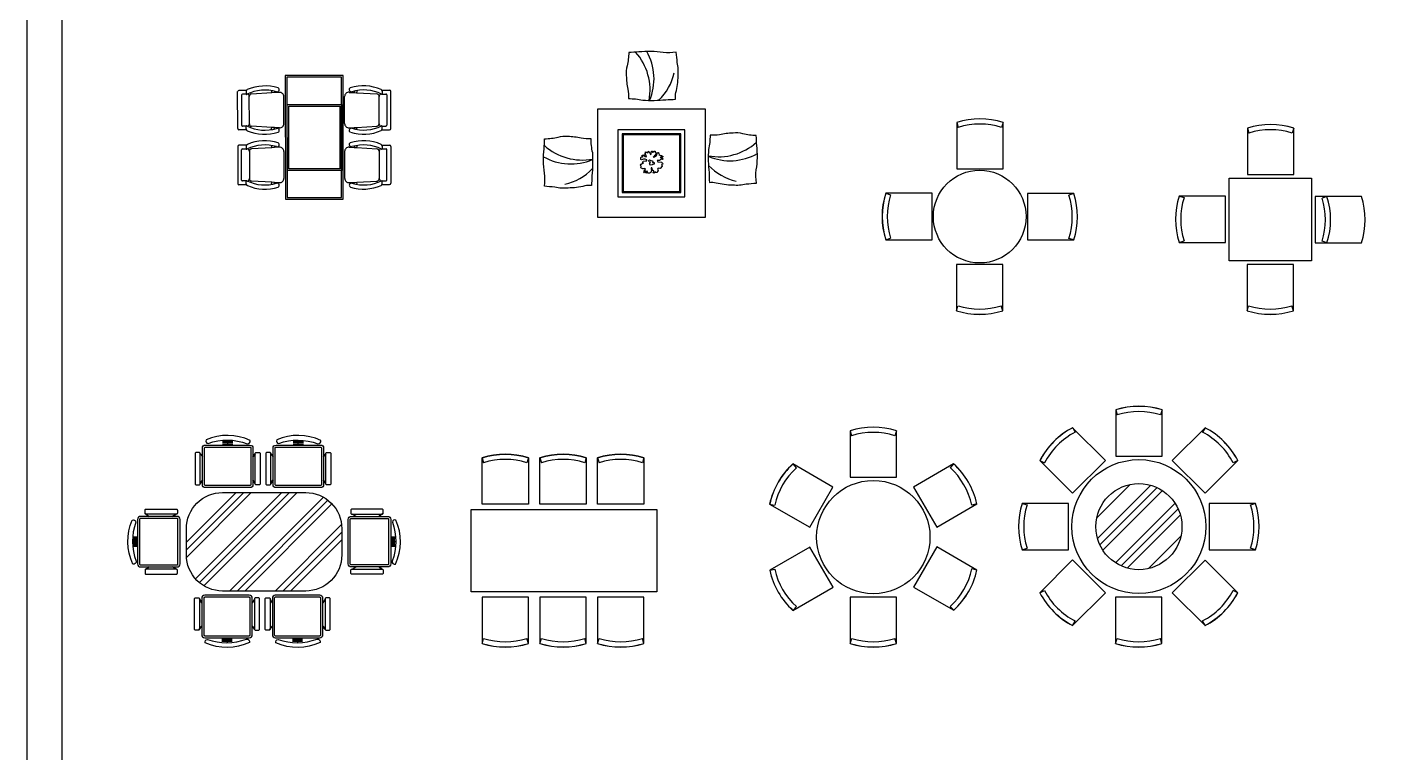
# Model space of a CAD drawing. Header units: inches. Extents: x 11.8 to 54.3, y 7.5 to 32.3.
# Drawn here: x 33.31 to 46.51, y 18.21 to 25.26 of the extents above; entities that cross this region are included whole.
import ezdxf

# ---------------------------------------------------------------- set-up
doc = ezdxf.new("R2010")
doc.units = ezdxf.units.IN
doc.header["$MEASUREMENT"] = 0
for name, color, linetype in [('02', 2, 'Continuous'), ('4', 4, 'Continuous'), ('kadrbm', 4, 'Continuous')]:
    doc.layers.add(name, color=color, linetype=linetype)

# ---------------------------------------------------------------- blocks, each defined once
blk = doc.blocks.new('kadrbm')
at = {"layer": 'kadrbm', "color": 4}
blk.add_lwpolyline([(0, 0), (0, 24.797), (21, 24.797), (21, 0), (0, 0)], close=True, dxfattribs=at)
blk.add_lwpolyline([(20.663, 0.326), (20.663, 24.46), (0.337, 24.46), (0.337, 0.326), (20.663, 0.326)], dxfattribs=at)

msp = doc.modelspace()

# ---------------------------------------------------------------- linework, layer by layer
at = {"layer": '02'}
for p, q in [((36.359, 24.77), (35.831, 24.77)), ((35.831, 24.77), (35.832, 23.602)), ((36.36, 23.602), (36.359, 24.77)), ((35.353, 24.271), (35.352, 24.63)), ((35.437, 24.642), (35.365, 24.642)), ((35.39, 24.597), (35.391, 24.304)), ((35.436, 24.606), (35.399, 24.605)), ((35.436, 24.642), (35.436, 24.607)), ((35.466, 24.318), (35.465, 24.583)), ((35.684, 24.619), (35.486, 24.607)), ((35.679, 24.64), (35.684, 24.619)), ((35.709, 24.62), (35.684, 24.619)), ((35.706, 24.634), (35.709, 24.62)), ((35.757, 24.623), (35.709, 24.62)), ((35.801, 24.32), (35.801, 24.581)), ((36.391, 24.321), (36.39, 24.582)), ((36.435, 24.623), (36.482, 24.621)), ((36.485, 24.635), (36.482, 24.621)), ((36.482, 24.621), (36.507, 24.619)), ((36.512, 24.64), (36.507, 24.619)), ((36.507, 24.619), (36.705, 24.608)), ((36.726, 24.319), (36.726, 24.583)), ((36.754, 24.643), (36.826, 24.643)), ((36.755, 24.643), (36.755, 24.608)), ((36.755, 24.606), (36.792, 24.606)), ((36.801, 24.598), (36.801, 24.305)), ((36.839, 24.272), (36.839, 24.631)), ((35.832, 24.506), (36.36, 24.506)), ((35.848, 24.49), (36.344, 24.49)), ((35.848, 23.882), (35.848, 24.49)), ((36.344, 24.49), (36.344, 23.882)), ((36.36, 24.506), (36.36, 23.866)), ((35.436, 24.295), (35.399, 24.295)), ((35.436, 24.264), (35.436, 24.294)), ((35.684, 24.283), (35.487, 24.294)), ((36.507, 24.283), (36.705, 24.294)), ((36.755, 24.296), (36.792, 24.296)), ((36.755, 24.264), (36.755, 24.294)), ((42.333, 24.33), (42.348, 24.282)), ((42.783, 24.33), (42.768, 24.282)), ((35.438, 24.258), (35.365, 24.258)), ((35.679, 24.262), (35.684, 24.283)), ((35.71, 24.281), (35.684, 24.283)), ((35.706, 24.267), (35.71, 24.281)), ((35.757, 24.279), (35.71, 24.281)), ((36.435, 24.279), (36.482, 24.282)), ((36.482, 24.282), (36.507, 24.283)), ((36.485, 24.268), (36.482, 24.282)), ((36.512, 24.262), (36.507, 24.283)), ((36.754, 24.259), (36.826, 24.259)), ((39.084, 24.22), (39.094, 24.21)), ((39.654, 24.22), (39.644, 24.21)), ((45.154, 24.275), (45.169, 24.227)), ((45.604, 24.275), (45.589, 24.227)), ((35.353, 24.097), (35.353, 23.739)), ((35.438, 24.11), (35.365, 24.11)), ((35.391, 23.771), (35.391, 24.065)), ((35.437, 24.073), (35.399, 24.073)), ((35.436, 24.105), (35.436, 24.075)), ((35.466, 24.05), (35.466, 23.786)), ((35.684, 24.086), (35.487, 24.075)), ((35.679, 24.107), (35.684, 24.086)), ((35.71, 24.088), (35.684, 24.086)), ((35.706, 24.102), (35.71, 24.088)), ((35.757, 24.09), (35.71, 24.088)), ((35.801, 24.049), (35.802, 23.788)), ((36.391, 24.049), (36.391, 23.788)), ((36.435, 24.091), (36.482, 24.088)), ((36.485, 24.102), (36.482, 24.088)), ((36.482, 24.088), (36.507, 24.087)), ((36.512, 24.108), (36.507, 24.087)), ((36.507, 24.087), (36.705, 24.076)), ((36.726, 24.051), (36.726, 23.787)), ((36.754, 24.111), (36.827, 24.111)), ((36.755, 24.074), (36.793, 24.074)), ((36.756, 24.106), (36.756, 24.076)), ((36.801, 23.772), (36.801, 24.066)), ((36.839, 24.099), (36.839, 23.74)), ((39.307, 24.027), (39.309, 24.036)), ((39.314, 24.016), (39.307, 24.027)), ((39.309, 24.036), (39.316, 24.034)), ((39.316, 24.034), (39.312, 24.045)), ((39.312, 24.045), (39.324, 24.044)), ((39.324, 24.044), (39.334, 24.037)), ((39.334, 24.037), (39.34, 24.046)), ((39.34, 24.046), (39.341, 24.051)), ((39.341, 24.051), (39.347, 24.047)), ((39.347, 24.047), (39.357, 24.026)), ((39.357, 24.026), (39.362, 24.018)), ((39.362, 24.018), (39.368, 24.03)), ((39.368, 24.03), (39.369, 24.052)), ((39.369, 24.052), (39.381, 24.052)), ((39.381, 24.049), (39.376, 24.047)), ((39.376, 24.047), (39.38, 24.042)), ((39.38, 24.042), (39.387, 24.044)), ((39.381, 24.052), (39.381, 24.049)), ((39.387, 24.044), (39.396, 24.052)), ((39.396, 24.052), (39.406, 24.052)), ((39.405, 24.046), (39.401, 24.044)), ((39.401, 24.044), (39.413, 24.038)), ((39.406, 24.052), (39.405, 24.046)), ((39.416, 24.035), (39.41, 24.025)), ((39.41, 24.025), (39.411, 24.015)), ((39.413, 24.038), (39.416, 24.035)), ((39.417, 24.01), (39.427, 24.038)), ((39.427, 24.038), (39.435, 24.04)), ((39.435, 24.04), (39.442, 24.031)), ((39.442, 24.031), (39.443, 24.023)), ((39.443, 24.023), (39.442, 24.016)), ((39.264, 23.917), (39.271, 23.926)), ((39.27, 23.903), (39.264, 23.917)), ((39.265, 23.889), (39.27, 23.903)), ((39.267, 23.991), (39.272, 23.996)), ((39.267, 23.972), (39.267, 23.991)), ((39.272, 23.968), (39.267, 23.972)), ((39.271, 23.926), (39.279, 23.931)), ((39.272, 23.996), (39.281, 23.996)), ((39.293, 23.973), (39.272, 23.968)), ((39.279, 24.006), (39.28, 24.013)), ((39.288, 24.001), (39.279, 24.006)), ((39.279, 23.931), (39.291, 23.936)), ((39.28, 24.013), (39.293, 24.018)), ((39.281, 23.996), (39.288, 24.001)), ((39.282, 23.943), (39.289, 23.955)), ((39.291, 23.936), (39.282, 23.943)), ((39.289, 23.955), (39.31, 23.958)), ((39.293, 24.018), (39.305, 24.002)), ((39.308, 23.973), (39.293, 23.973)), ((39.305, 24.002), (39.322, 23.998)), ((39.323, 23.967), (39.308, 23.973)), ((39.31, 23.958), (39.325, 23.957)), ((39.322, 23.998), (39.314, 24.016)), ((39.325, 23.957), (39.323, 23.967)), ((39.343, 23.96), (39.35, 23.967)), ((39.348, 23.95), (39.343, 23.96)), ((39.359, 23.946), (39.348, 23.95)), ((39.35, 23.967), (39.364, 23.96)), ((39.35, 23.93), (39.357, 23.939)), ((39.357, 23.926), (39.35, 23.93)), ((39.351, 23.92), (39.357, 23.926)), ((39.362, 23.916), (39.351, 23.92)), ((39.357, 23.939), (39.359, 23.946)), ((39.375, 23.921), (39.362, 23.916)), ((39.364, 23.96), (39.375, 23.958)), ((39.372, 23.891), (39.368, 23.889)), ((39.377, 23.882), (39.372, 23.891)), ((39.375, 23.958), (39.382, 23.956)), ((39.382, 23.924), (39.375, 23.921)), ((39.382, 23.956), (39.381, 23.943)), ((39.381, 23.943), (39.397, 23.941)), ((39.394, 23.927), (39.382, 23.924)), ((39.399, 24.007), (39.386, 23.995)), ((39.386, 23.995), (39.399, 23.997)), ((39.397, 23.941), (39.394, 23.927)), ((39.411, 24.015), (39.399, 24.007)), ((39.399, 23.997), (39.417, 24.01)), ((39.425, 23.96), (39.43, 23.95)), ((39.447, 23.96), (39.425, 23.96)), ((39.43, 23.95), (39.468, 23.946)), ((39.442, 24.016), (39.451, 24.014)), ((39.457, 23.969), (39.447, 23.96)), ((39.451, 24.014), (39.467, 24.01)), ((39.458, 23.994), (39.455, 23.991)), ((39.455, 23.991), (39.466, 23.987)), ((39.473, 23.907), (39.455, 23.884)), ((39.462, 23.975), (39.457, 23.969)), ((39.473, 23.994), (39.458, 23.994)), ((39.476, 23.972), (39.462, 23.975)), ((39.466, 23.987), (39.478, 23.983)), ((39.48, 23.926), (39.466, 23.923)), ((39.466, 23.923), (39.469, 23.917)), ((39.467, 24.01), (39.476, 24.005)), ((39.468, 23.946), (39.475, 23.936)), ((39.469, 23.917), (39.473, 23.907)), ((39.482, 24.001), (39.473, 23.994)), ((39.475, 23.936), (39.48, 23.926)), ((39.476, 24.005), (39.482, 24.001)), ((39.481, 23.976), (39.476, 23.972)), ((39.478, 23.983), (39.481, 23.976)), ((35.437, 23.763), (35.399, 23.763)), ((35.436, 23.726), (35.436, 23.761)), ((35.685, 23.75), (35.487, 23.761)), ((36.36, 23.866), (35.832, 23.866)), ((36.344, 23.882), (35.848, 23.882)), ((36.508, 23.751), (36.705, 23.762)), ((36.756, 23.764), (36.793, 23.764)), ((36.756, 23.727), (36.756, 23.762)), ((39.274, 23.886), (39.265, 23.889)), ((39.284, 23.88), (39.274, 23.886)), ((39.293, 23.882), (39.284, 23.88)), ((39.304, 23.883), (39.293, 23.882)), ((39.296, 23.851), (39.305, 23.868)), ((39.302, 23.843), (39.296, 23.851)), ((39.308, 23.846), (39.302, 23.843)), ((39.312, 23.878), (39.304, 23.883)), ((39.305, 23.868), (39.312, 23.878)), ((39.308, 23.855), (39.307, 23.851)), ((39.307, 23.851), (39.308, 23.846)), ((39.316, 23.858), (39.308, 23.855)), ((39.313, 23.851), (39.316, 23.858)), ((39.316, 23.843), (39.313, 23.851)), ((39.326, 23.84), (39.316, 23.843)), ((39.326, 23.857), (39.32, 23.85)), ((39.32, 23.85), (39.326, 23.84)), ((39.329, 23.857), (39.326, 23.857)), ((39.333, 23.84), (39.329, 23.857)), ((39.351, 23.84), (39.333, 23.84)), ((39.364, 23.844), (39.351, 23.84)), ((39.371, 23.865), (39.364, 23.844)), ((39.368, 23.889), (39.366, 23.878)), ((39.366, 23.878), (39.371, 23.865)), ((39.381, 23.869), (39.377, 23.882)), ((39.392, 23.858), (39.381, 23.869)), ((39.387, 23.841), (39.389, 23.85)), ((39.394, 23.84), (39.387, 23.841)), ((39.389, 23.85), (39.392, 23.858)), ((39.399, 23.843), (39.394, 23.84)), ((39.402, 23.851), (39.399, 23.843)), ((39.422, 23.845), (39.401, 23.841)), ((39.401, 23.841), (39.402, 23.844)), ((39.402, 23.844), (39.41, 23.853)), ((39.41, 23.853), (39.402, 23.851)), ((39.435, 23.864), (39.422, 23.845)), ((39.434, 23.888), (39.428, 23.876)), ((39.428, 23.876), (39.435, 23.864)), ((39.451, 23.885), (39.434, 23.888)), ((39.455, 23.884), (39.451, 23.885)), ((35.438, 23.726), (35.365, 23.726)), ((35.68, 23.729), (35.685, 23.75)), ((35.71, 23.749), (35.685, 23.75)), ((35.707, 23.735), (35.71, 23.749)), ((35.757, 23.746), (35.71, 23.749)), ((36.435, 23.747), (36.482, 23.749)), ((36.482, 23.749), (36.508, 23.751)), ((36.486, 23.735), (36.482, 23.749)), ((36.513, 23.73), (36.508, 23.751)), ((36.754, 23.727), (36.827, 23.727)), ((39.084, 23.65), (39.094, 23.66)), ((39.654, 23.65), (39.644, 23.66)), ((41.643, 23.643), (41.691, 23.628)), ((43.469, 23.64), (43.422, 23.625)), ((35.832, 23.602), (36.36, 23.602)), ((44.492, 23.616), (44.539, 23.601)), ((45.927, 23.612), (45.879, 23.597)), ((41.643, 23.193), (41.691, 23.208)), ((43.469, 23.19), (43.422, 23.206)), ((44.492, 23.166), (44.539, 23.181)), ((45.927, 23.162), (45.879, 23.178)), ((42.33, 22.504), (42.345, 22.551)), ((42.78, 22.504), (42.765, 22.551)), ((45.151, 22.504), (45.166, 22.551)), ((45.601, 22.504), (45.585, 22.551)), ((43.876, 21.541), (43.891, 21.493)), ((44.326, 21.541), (44.311, 21.493)), ((41.297, 21.337), (41.312, 21.29)), ((41.747, 21.337), (41.732, 21.29)), ((43.459, 21.368), (43.481, 21.324)), ((44.743, 21.368), (44.72, 21.324)), ((35.206, 21.234), (35.305, 21.234)), ((35.206, 21.223), (35.305, 21.223)), ((35.206, 21.209), (35.305, 21.209)), ((35.891, 21.234), (35.99, 21.234)), ((35.892, 21.223), (35.99, 21.223)), ((35.892, 21.209), (35.99, 21.209)), ((34.989, 21.115), (35.01, 21.089)), ((35.523, 21.115), (35.502, 21.089)), ((35.674, 21.115), (35.695, 21.089)), ((36.208, 21.115), (36.187, 21.089)), ((37.725, 21.076), (37.74, 21.028)), ((38.175, 21.076), (38.159, 21.028)), ((38.287, 21.076), (38.302, 21.028)), ((38.737, 21.076), (38.722, 21.028)), ((38.846, 21.076), (38.861, 21.028)), ((39.296, 21.076), (39.281, 21.028)), ((40.741, 21.016), (40.775, 20.979)), ((42.303, 21.017), (42.269, 20.98)), ((43.14, 21.05), (43.185, 21.027)), ((45.061, 21.05), (45.017, 21.027)), ((34.989, 20.825), (35.01, 20.86)), ((35.523, 20.825), (35.502, 20.86)), ((35.674, 20.825), (35.695, 20.86)), ((36.208, 20.825), (36.187, 20.86)), ((40.516, 20.626), (40.565, 20.615)), ((42.528, 20.628), (42.479, 20.617)), ((42.967, 20.633), (43.015, 20.618)), ((45.234, 20.633), (45.186, 20.617)), ((34.465, 20.529), (34.491, 20.508)), ((34.754, 20.529), (34.719, 20.508)), ((36.464, 20.529), (36.499, 20.508)), ((36.753, 20.529), (36.727, 20.508)), ((34.346, 20.312), (34.346, 20.213)), ((34.357, 20.311), (34.357, 20.213)), ((34.37, 20.311), (34.37, 20.213)), ((36.848, 20.311), (36.848, 20.213)), ((36.861, 20.311), (36.861, 20.213)), ((36.873, 20.312), (36.873, 20.213)), ((42.967, 20.183), (43.015, 20.198)), ((45.234, 20.183), (45.186, 20.198)), ((34.465, 19.995), (34.491, 20.016)), ((34.754, 19.995), (34.719, 20.016)), ((36.464, 19.995), (36.499, 20.016)), ((36.753, 19.995), (36.727, 20.016)), ((40.517, 19.984), (40.566, 19.995)), ((42.529, 19.986), (42.48, 19.997)), ((34.982, 19.704), (35.003, 19.669)), ((35.516, 19.704), (35.495, 19.669)), ((35.667, 19.704), (35.688, 19.669)), ((36.201, 19.704), (36.18, 19.669)), ((43.14, 19.766), (43.184, 19.789)), ((45.061, 19.766), (45.016, 19.788)), ((40.742, 19.595), (40.776, 19.632)), ((42.304, 19.596), (42.27, 19.633)), ((34.982, 19.414), (35.003, 19.44)), ((35.516, 19.414), (35.495, 19.44)), ((35.667, 19.414), (35.688, 19.44)), ((36.201, 19.414), (36.18, 19.44)), ((43.458, 19.448), (43.481, 19.492)), ((44.743, 19.447), (44.72, 19.492)), ((35.199, 19.32), (35.298, 19.32)), ((35.199, 19.306), (35.298, 19.306)), ((35.199, 19.295), (35.298, 19.295)), ((35.884, 19.295), (35.983, 19.295)), ((35.885, 19.32), (35.983, 19.32)), ((35.885, 19.306), (35.983, 19.306)), ((37.725, 19.275), (37.74, 19.322)), ((38.175, 19.275), (38.159, 19.322)), ((38.287, 19.275), (38.302, 19.322)), ((38.737, 19.275), (38.722, 19.322)), ((38.846, 19.275), (38.861, 19.322)), ((39.296, 19.275), (39.281, 19.322)), ((41.298, 19.275), (41.314, 19.322)), ((41.748, 19.275), (41.733, 19.322)), ((43.875, 19.275), (43.891, 19.322)), ((44.325, 19.275), (44.31, 19.322))]:
    msp.add_line(p, q, dxfattribs=at)
for points in [[(39.284, 24.547, 0.041811), (39.509, 24.552, 0.005528), (39.604, 24.556, -0.113254), (39.607, 24.62, 0.054812), (39.628, 24.781, 0.083941), (39.619, 24.912, 0.021183), (39.61, 25.012, -0.06624), (39.482, 25.01, 0.06819), (39.247, 25.015, -0.018865), (39.149, 25.01, -0.052732), (39.133, 24.88, 0.09964), (39.125, 24.785, 0.05153), (39.141, 24.654, -0.054309), (39.146, 24.562, -0.063495)], [(38.796, 24.038, -0.041811), (38.791, 23.813, -0.005528), (38.787, 23.718, 0.113254), (38.722, 23.715, -0.054812), (38.561, 23.694, -0.083941), (38.431, 23.703, -0.021183), (38.33, 23.712, 0.06624), (38.332, 23.84, -0.06819), (38.327, 24.075, 0.018865), (38.332, 24.173, 0.052732), (38.463, 24.189, -0.09964), (38.558, 24.197, -0.05153), (38.688, 24.181, 0.054309), (38.78, 24.176, 0.063495)], [(39.923, 24.069, 0.041811), (39.928, 23.844, 0.005528), (39.932, 23.749, -0.113254), (39.996, 23.746, 0.054812), (40.158, 23.725, 0.083941), (40.288, 23.735, 0.021183), (40.388, 23.743, -0.06624), (40.387, 23.871, 0.06819), (40.392, 24.107, -0.018865), (40.387, 24.204, -0.052732), (40.256, 24.22, 0.09964), (40.161, 24.228, 0.05153), (40.031, 24.212, -0.054309), (39.938, 24.207, -0.063495)], [(35.045, 21.25, 0.552014), (35.065, 21.216, -0.175809), (35.445, 21.213, 0.578392), (35.473, 21.245, 0.214524)], [(35.731, 21.25, 0.552014), (35.751, 21.216, -0.175809), (36.13, 21.213, 0.578392), (36.159, 21.245, 0.214524)], [(34.979, 21.127), (34.95, 21.127, 0.414214), (34.94, 21.117), (34.94, 20.822, 0.414214), (34.95, 20.813), (34.979, 20.813, 0.414214), (34.989, 20.822), (34.989, 21.117, 0.414214)], [(35.04, 21.18), (35.472, 21.18, -0.414214), (35.481, 21.17), (35.481, 20.816, -0.414214), (35.472, 20.807), (35.04, 20.807, -0.414214), (35.03, 20.816), (35.03, 21.17, -0.414214)], [(35.665, 21.127), (35.635, 21.127, 0.414214), (35.625, 21.117), (35.625, 20.822, 0.414214), (35.635, 20.813), (35.665, 20.813, 0.414214), (35.674, 20.822), (35.674, 21.117, 0.414214)], [(35.725, 21.18), (36.157, 21.18, -0.414214), (36.167, 21.17), (36.167, 20.816, -0.414214), (36.157, 20.807), (35.725, 20.807, -0.414214), (35.715, 20.816), (35.715, 21.17, -0.414214)], [(34.855, 20.133), (34.855, 20.389, -0.414214), (35.205, 20.739), (36.013, 20.739, -0.414214), (36.363, 20.389), (36.363, 20.133, -0.414214), (36.013, 19.783), (35.205, 19.783, -0.414214)], [(34.329, 20.472, -0.552014), (34.364, 20.452, 0.175809), (34.366, 20.073, -0.578392), (34.335, 20.044, -0.214524)], [(34.4, 20.478), (34.4, 20.046, 0.414214), (34.41, 20.036), (34.763, 20.036, 0.414214), (34.773, 20.046), (34.773, 20.478, 0.414214), (34.763, 20.488), (34.41, 20.488, 0.414214)], [(34.453, 20.538), (34.453, 20.568, -0.414214), (34.462, 20.578), (34.757, 20.578, -0.414214), (34.767, 20.568), (34.767, 20.538, -0.414214), (34.757, 20.528), (34.462, 20.528, -0.414214)], [(36.818, 20.478), (36.818, 20.046, -0.414214), (36.808, 20.036), (36.455, 20.036, -0.414214), (36.445, 20.046), (36.445, 20.478, -0.414214), (36.455, 20.488), (36.808, 20.488, -0.414214)], [(36.765, 20.538), (36.765, 20.568, 0.414214), (36.756, 20.578), (36.461, 20.578, 0.414214), (36.451, 20.568), (36.451, 20.538, 0.414214), (36.461, 20.528), (36.756, 20.528, 0.414214)], [(36.889, 20.472, 0.552014), (36.855, 20.452, -0.175809), (36.852, 20.073, 0.578392), (36.883, 20.044, 0.214524)], [(34.972, 19.402), (34.943, 19.402, -0.414214), (34.933, 19.412), (34.933, 19.706, -0.414214), (34.943, 19.716), (34.972, 19.716, -0.414214), (34.982, 19.706), (34.982, 19.412, -0.414214)], [(35.033, 19.349), (35.465, 19.349, 0.414214), (35.475, 19.359), (35.475, 19.713, 0.414214), (35.465, 19.722), (35.033, 19.722, 0.414214), (35.023, 19.713), (35.023, 19.359, 0.414214)], [(35.658, 19.402), (35.628, 19.402, -0.414214), (35.619, 19.412), (35.619, 19.706, -0.414214), (35.628, 19.716), (35.658, 19.716, -0.414214), (35.668, 19.706), (35.668, 19.412, -0.414214)], [(35.718, 19.349), (36.15, 19.349, 0.414214), (36.16, 19.359), (36.16, 19.713, 0.414214), (36.15, 19.722), (35.718, 19.722, 0.414214), (35.708, 19.713), (35.708, 19.359, 0.414214)], [(35.038, 19.279, -0.552014), (35.058, 19.313, 0.175809), (35.438, 19.316, -0.578392), (35.467, 19.284, -0.214524)], [(35.724, 19.279, -0.552014), (35.744, 19.313, 0.175809), (36.123, 19.316, -0.578392), (36.152, 19.284, -0.214524)]]:
    msp.add_lwpolyline(points, format="xyb", close=True, dxfattribs=at)
for points in [[(38.844, 23.41), (39.894, 23.41), (39.894, 24.46), (38.844, 24.46)], [(39.044, 23.61), (39.694, 23.61), (39.694, 24.26), (39.044, 24.26)], [(39.084, 23.65), (39.654, 23.65), (39.654, 24.22), (39.084, 24.22)], [(39.094, 23.66), (39.644, 23.66), (39.644, 24.21), (39.094, 24.21)], [(44.977, 22.989), (44.977, 23.789), (45.777, 23.789), (45.777, 22.989)], [(37.62, 19.775), (37.62, 20.575), (39.42, 20.575), (39.42, 19.775)]]:
    msp.add_lwpolyline(points, close=True, dxfattribs=at)
for points in [[(42.333, 24.33), (42.333, 23.88), (42.783, 23.88), (42.783, 24.33, 0.153703), (42.333, 24.33)], [(45.154, 24.275), (45.154, 23.825), (45.604, 23.825), (45.604, 24.275, 0.153703), (45.154, 24.275)], [(41.643, 23.193), (42.093, 23.193), (42.093, 23.643), (41.643, 23.643, 0.153703), (41.643, 23.193)], [(43.47, 23.64), (43.02, 23.64), (43.02, 23.19), (43.47, 23.19, 0.153703), (43.47, 23.64)], [(44.491, 23.166), (44.941, 23.166), (44.941, 23.616), (44.491, 23.616, 0.153703), (44.491, 23.166)], [(46.263, 23.612), (45.813, 23.612), (45.813, 23.162), (46.263, 23.162, 0.153703), (46.263, 23.612)], [(42.78, 22.503), (42.78, 22.953), (42.33, 22.953), (42.33, 22.503, 0.153703), (42.78, 22.503)], [(45.601, 22.503), (45.601, 22.953), (45.151, 22.953), (45.151, 22.503, 0.153703), (45.601, 22.503)], [(43.876, 21.541), (43.876, 21.091), (44.326, 21.091), (44.326, 21.541, 0.153703), (43.876, 21.541)], [(41.297, 21.338), (41.297, 20.888), (41.747, 20.888), (41.747, 21.338, 0.153703), (41.297, 21.338)], [(43.14, 21.05), (43.458, 20.732), (43.776, 21.05), (43.458, 21.368, 0.153703), (43.14, 21.05)], [(44.743, 21.368), (44.425, 21.05), (44.743, 20.732), (45.061, 21.05, 0.153703), (44.743, 21.368)], [(35.501, 21.17), (35.501, 20.816, -0.414214), (35.472, 20.787), (35.04, 20.787, -0.414214), (35.01, 20.816), (35.01, 21.17, -0.414214), (35.04, 21.199)], [(35.04, 21.199), (35.472, 21.199, -0.414214), (35.501, 21.17)], [(35.561, 21.127, -0.414214), (35.571, 21.117), (35.571, 20.822, -0.414214), (35.561, 20.813), (35.532, 20.813, -0.414214), (35.522, 20.822), (35.522, 21.117, -0.414214)], [(35.522, 21.117, -0.414214), (35.532, 21.127), (35.561, 21.127, -0.414214)], [(36.187, 21.17), (36.187, 20.816, -0.414214), (36.157, 20.787), (35.725, 20.787, -0.414214), (35.696, 20.816), (35.696, 21.17, -0.414214), (35.725, 21.199)], [(35.725, 21.199), (36.157, 21.199, -0.414214), (36.187, 21.17)], [(36.247, 21.127, -0.414214), (36.257, 21.117), (36.257, 20.822, -0.414214), (36.247, 20.813), (36.217, 20.813, -0.414214), (36.208, 20.822), (36.208, 21.117, -0.414214)], [(36.208, 21.117, -0.414214), (36.217, 21.127), (36.247, 21.127, -0.414214)], [(38.175, 21.076), (38.175, 20.626), (37.725, 20.626), (37.725, 21.076, -0.153703), (38.175, 21.076)], [(38.737, 21.076), (38.737, 20.626), (38.287, 20.626), (38.287, 21.076, -0.153703), (38.737, 21.076)], [(39.296, 21.076), (39.296, 20.626), (38.846, 20.626), (38.846, 21.076, -0.153703), (39.296, 21.076)], [(40.516, 20.626), (40.906, 20.401), (41.131, 20.791), (40.741, 21.016, 0.153703), (40.516, 20.626)], [(42.303, 21.017), (41.913, 20.792), (42.138, 20.403), (42.528, 20.628, 0.153703), (42.303, 21.017)], [(42.967, 20.183), (43.417, 20.183), (43.417, 20.633), (42.967, 20.633, 0.153703), (42.967, 20.183)], [(45.234, 20.633), (44.784, 20.633), (44.784, 20.183), (45.234, 20.183, 0.153703), (45.234, 20.633)], [(34.38, 20.046, 0.414214), (34.41, 20.016), (34.763, 20.016, 0.414214), (34.793, 20.046), (34.793, 20.478, 0.414214), (34.763, 20.507), (34.41, 20.507, 0.414214), (34.38, 20.478)], [(34.38, 20.478), (34.38, 20.046, 0.414214)], [(36.808, 20.016), (36.455, 20.016, -0.414214), (36.426, 20.046), (36.426, 20.478, -0.414214), (36.455, 20.507), (36.808, 20.507, -0.414214), (36.838, 20.478)], [(36.838, 20.478), (36.838, 20.046, -0.414214), (36.808, 20.016)], [(40.742, 19.595), (41.132, 19.82), (40.907, 20.209), (40.517, 19.984, 0.153703), (40.742, 19.595)], [(42.529, 19.986), (42.139, 20.211), (41.914, 19.821), (42.304, 19.596, 0.153703), (42.529, 19.986)], [(43.458, 19.447), (43.776, 19.766), (43.458, 20.084), (43.14, 19.766, 0.153703), (43.458, 19.447)], [(45.061, 19.765), (44.743, 20.083), (44.425, 19.765), (44.743, 19.447, 0.153703), (45.061, 19.765)], [(34.453, 19.956, 0.414214), (34.462, 19.946), (34.757, 19.946, 0.414214), (34.767, 19.956), (34.767, 19.985, 0.414214), (34.757, 19.995), (34.462, 19.995, 0.414214)], [(34.462, 19.995, 0.414214), (34.453, 19.985), (34.453, 19.956, 0.414214)], [(36.765, 19.956, -0.414214), (36.756, 19.946), (36.461, 19.946, -0.414214), (36.451, 19.956), (36.451, 19.985, -0.414214), (36.461, 19.995), (36.756, 19.995, -0.414214)], [(36.756, 19.995, -0.414214), (36.765, 19.985), (36.765, 19.956, -0.414214)], [(35.465, 19.33, 0.414214), (35.494, 19.359), (35.494, 19.713, 0.414214), (35.465, 19.742), (35.033, 19.742, 0.414214), (35.003, 19.713), (35.003, 19.359, 0.414214), (35.033, 19.33)], [(35.555, 19.402, 0.414214), (35.564, 19.412), (35.564, 19.706, 0.414214), (35.555, 19.716), (35.525, 19.716, 0.414214), (35.515, 19.706), (35.515, 19.412, 0.414214)], [(36.15, 19.33, 0.414214), (36.18, 19.359), (36.18, 19.713, 0.414214), (36.15, 19.742), (35.718, 19.742, 0.414214), (35.689, 19.713), (35.689, 19.359, 0.414214), (35.718, 19.33)], [(36.24, 19.402, 0.414214), (36.25, 19.412), (36.25, 19.706, 0.414214), (36.24, 19.716), (36.211, 19.716, 0.414214), (36.201, 19.706), (36.201, 19.412, 0.414214)], [(38.175, 19.274), (38.175, 19.724), (37.725, 19.724), (37.725, 19.274, 0.153703), (38.175, 19.274)], [(38.737, 19.274), (38.737, 19.724), (38.287, 19.724), (38.287, 19.274, 0.153703), (38.737, 19.274)], [(39.296, 19.274), (39.296, 19.724), (38.846, 19.724), (38.846, 19.274, 0.153703), (39.296, 19.274)], [(41.748, 19.274), (41.748, 19.724), (41.298, 19.724), (41.298, 19.274, 0.153703), (41.748, 19.274)], [(44.325, 19.274), (44.325, 19.724), (43.875, 19.724), (43.875, 19.274, 0.153703), (44.325, 19.274)], [(35.515, 19.412, 0.414214), (35.525, 19.402), (35.555, 19.402, 0.414214)], [(36.201, 19.412, 0.414214), (36.211, 19.402), (36.24, 19.402, 0.414214)], [(35.033, 19.33), (35.465, 19.33, 0.414214)], [(35.718, 19.33), (36.15, 19.33, 0.414214)]]:
    msp.add_lwpolyline(points, format="xyb", dxfattribs=at)
for points in [[(34.979, 21.127), (35.01, 21.088)], [(35.256, 21.199), (35.256, 21.245)], [(35.664, 21.127), (35.696, 21.088)], [(35.941, 21.199), (35.941, 21.245)], [(35.501, 21.088), (35.522, 21.114)], [(36.187, 21.088), (36.208, 21.114)], [(35.01, 20.861), (34.989, 20.826)], [(35.522, 20.826), (35.501, 20.861)], [(35.696, 20.861), (35.674, 20.826)], [(36.208, 20.826), (36.187, 20.861)], [(34.453, 20.539), (34.492, 20.507)], [(34.719, 20.507), (34.753, 20.528)], [(36.499, 20.507), (36.465, 20.528)], [(36.765, 20.539), (36.727, 20.507)], [(34.38, 20.262), (34.334, 20.262)], [(36.838, 20.262), (36.884, 20.262)], [(34.492, 20.016), (34.465, 19.995)], [(34.753, 19.995), (34.719, 20.016)], [(36.465, 19.995), (36.499, 20.016)], [(36.727, 20.016), (36.753, 19.995)], [(35.003, 19.668), (34.982, 19.703)], [(35.515, 19.703), (35.494, 19.668)], [(35.689, 19.668), (35.668, 19.703)], [(36.201, 19.703), (36.18, 19.668)], [(34.972, 19.402), (35.003, 19.441)], [(35.494, 19.441), (35.515, 19.415)], [(35.657, 19.402), (35.689, 19.441)], [(36.18, 19.441), (36.201, 19.415)], [(35.249, 19.33), (35.249, 19.284)], [(35.934, 19.33), (35.934, 19.284)]]:
    msp.add_lwpolyline(points, dxfattribs=at)
for centre, radius in [((42.556, 23.417), 0.45), ((44.101, 20.408), 0.65), ((41.523, 20.306), 0.55), ((44.101, 20.408), 0.418)]:
    msp.add_circle(centre, radius, dxfattribs=at)
for centre, radius, start, end in [((38.807, 24.646), 0.549, 349.3656, 41.9475), ((38.857, 24.755), 0.537, 336.8879, 29.6396), ((39.08, 24.928), 0.524, 313.2645, 347.3803), ((35.617, 24.253), 0.432, 72.7119, 113.3258), ((36.575, 24.254), 0.432, 66.7517, 107.3656), ((35.365, 24.63), 0.0125, 90.1463, 180.146), ((35.399, 24.597), 0.00833, 90.1463, 180.1463), ((35.452, 24.635), 0.0167, 113.3258, 184.8566), ((35.44, 24.607), 0.00417, 180.1463, 296.5296), ((35.616, 24.254), 0.391, 73.1676, 116.5296), ((35.44, 24.583), 0.025, 0.1463, 72.8968), ((35.49, 24.583), 0.025, 98.9209, 179.9714), ((35.735, 24.648), 0.0208, 254.7795, 60.0186), ((35.759, 24.581), 0.0417, 0.1463, 93.3068), ((36.432, 24.582), 0.0417, 86.7707, 179.9312), ((36.456, 24.649), 0.0208, 120.0589, 285.298), ((36.575, 24.255), 0.391, 63.5479, 106.9099), ((36.701, 24.583), 0.025, 0.1061, 81.1566), ((36.751, 24.583), 0.025, 107.1807, 179.9312), ((36.739, 24.636), 0.0167, 355.2209, 66.7517), ((36.751, 24.608), 0.00417, 243.5479, 359.9312), ((36.792, 24.598), 0.00833, 359.9312, 89.9312), ((36.826, 24.631), 0.0125, 359.9316, 89.9312), ((35.399, 24.304), 0.00833, 179.9714, 269.9714), ((35.44, 24.294), 0.00417, 63.5881, 179.9714), ((35.616, 24.647), 0.391, 243.5881, 286.9501), ((35.441, 24.318), 0.025, 287.2209, 359.9714), ((35.491, 24.318), 0.025, 180.1463, 261.1967), ((35.759, 24.32), 0.0417, 266.8108, 359.9714), ((36.432, 24.321), 0.0417, 180.1061, 273.2667), ((36.575, 24.648), 0.391, 253.1274, 296.4894), ((36.701, 24.319), 0.025, 278.8808, 359.9312), ((36.751, 24.319), 0.025, 180.1061, 252.8566), ((36.751, 24.294), 0.00417, 0.1061, 116.4894), ((36.792, 24.305), 0.00833, 270.1061, 0.1061), ((42.558, 23.623), 0.742, 72.3544, 107.6456), ((42.558, 23.623), 0.692, 72.3544, 107.6456), ((45.379, 23.568), 0.742, 72.3544, 107.6456), ((35.365, 24.271), 0.0125, 179.9717, 269.9714), ((35.453, 24.266), 0.0167, 175.261, 246.7919), ((35.616, 24.648), 0.432, 246.7919, 287.4058), ((35.735, 24.253), 0.0208, 300.0991, 105.3382), ((36.456, 24.254), 0.0208, 74.7393, 239.9785), ((36.575, 24.649), 0.432, 252.6717, 293.2857), ((36.575, 23.721), 0.432, 66.7919, 107.4058), ((36.739, 24.267), 0.0167, 293.2857, 4.8165), ((36.826, 24.272), 0.0125, 270.1061, 0.1058), ((45.379, 23.568), 0.692, 72.3544, 107.6456), ((35.365, 24.098), 0.0125, 90.1061, 180.1058), ((35.399, 24.065), 0.00833, 90.1061, 180.1061), ((35.453, 24.103), 0.0167, 113.2857, 184.8165), ((35.44, 24.075), 0.00417, 180.1061, 296.4894), ((35.617, 23.722), 0.391, 73.1274, 116.4894), ((35.617, 23.721), 0.432, 72.6717, 113.2857), ((35.441, 24.05), 0.025, 0.1061, 72.8566), ((35.491, 24.05), 0.025, 98.8808, 179.9312), ((35.735, 24.115), 0.0208, 254.7393, 59.9785), ((35.759, 24.049), 0.0417, 0.1061, 93.2667), ((36.432, 24.049), 0.0417, 86.8108, 179.9714), ((36.456, 24.116), 0.0208, 120.0991, 285.3382), ((36.576, 23.722), 0.391, 63.5881, 106.9501), ((36.701, 24.051), 0.025, 0.1463, 81.1967), ((36.751, 24.051), 0.025, 107.2209, 179.9714), ((36.739, 24.103), 0.0167, 355.261, 66.7918), ((36.751, 24.076), 0.00417, 243.5881, 359.9714), ((36.793, 24.066), 0.00833, 359.9714, 89.9714), ((36.827, 24.099), 0.0125, 359.9717, 89.9714), ((38.697, 24.515), 0.549, 228.0525, 280.6344), ((40.022, 24.547), 0.549, 259.3656, 311.9475), ((40.132, 24.496), 0.537, 246.8879, 299.6396), ((38.587, 24.465), 0.537, 240.3604, 293.1121), ((40.305, 24.273), 0.524, 223.2645, 257.3803), ((35.399, 23.771), 0.00833, 179.9312, 269.9312), ((35.441, 23.761), 0.00417, 63.5479, 179.9312), ((35.616, 24.115), 0.391, 243.5479, 286.9099), ((35.441, 23.786), 0.025, 287.1807, 359.9312), ((35.491, 23.786), 0.025, 180.1061, 261.1566), ((35.759, 23.788), 0.0417, 266.7707, 359.9312), ((36.433, 23.788), 0.0417, 180.1463, 273.3068), ((36.575, 24.115), 0.391, 253.1676, 296.5296), ((36.701, 23.787), 0.025, 278.9209, 359.9714), ((36.751, 23.787), 0.025, 180.1463, 252.8968), ((36.752, 23.762), 0.00417, 0.1463, 116.5296), ((36.793, 23.772), 0.00833, 270.1463, 0.1463), ((38.414, 24.242), 0.524, 282.6197, 316.7355), ((35.365, 23.739), 0.0125, 179.9316, 269.9312), ((35.453, 23.734), 0.0167, 175.2209, 246.7517), ((35.617, 24.115), 0.432, 246.7517, 287.3656), ((35.735, 23.721), 0.0208, 300.0589, 105.298), ((36.457, 23.721), 0.0208, 74.7795, 240.0186), ((36.575, 24.116), 0.432, 252.7119, 293.3258), ((36.739, 23.734), 0.0167, 293.3258, 4.8567), ((36.827, 23.74), 0.0125, 270.1463, 0.1459), ((42.35, 23.418), 0.742, 162.3544, 197.6456), ((42.35, 23.418), 0.692, 162.3544, 197.6456), ((42.762, 23.415), 0.742, 342.3544, 17.6456), ((42.762, 23.415), 0.692, 342.3544, 17.6456), ((45.199, 23.391), 0.742, 162.3544, 197.6456), ((45.199, 23.391), 0.692, 162.3544, 197.6456), ((45.22, 23.387), 0.692, 342.3544, 17.6456), ((45.22, 23.387), 0.742, 342.3544, 17.6456), ((42.555, 23.211), 0.742, 252.3544, 287.6456), ((42.555, 23.211), 0.692, 252.3544, 287.6456), ((45.376, 23.211), 0.742, 252.3544, 287.6456), ((45.376, 23.211), 0.692, 252.3544, 287.6456), ((44.101, 20.833), 0.742, 72.3544, 107.6456), ((44.101, 20.833), 0.692, 72.3544, 107.6456), ((41.522, 20.63), 0.742, 72.3544, 107.6456), ((41.522, 20.63), 0.692, 72.3544, 107.6456), ((43.8, 20.709), 0.742, 117.3544, 152.6456), ((43.8, 20.709), 0.692, 117.3544, 152.6456), ((44.402, 20.709), 0.692, 27.3544, 62.6456), ((44.402, 20.709), 0.742, 27.3544, 62.6456), ((37.95, 20.368), 0.742, 72.3544, 107.6456), ((37.95, 20.368), 0.692, 72.3544, 107.6456), ((38.512, 20.368), 0.742, 72.3544, 107.6456), ((38.512, 20.368), 0.692, 72.3544, 107.6456), ((39.071, 20.368), 0.742, 72.3544, 107.6456), ((39.071, 20.368), 0.692, 72.3544, 107.6456), ((41.242, 20.467), 0.742, 132.3544, 167.6456), ((41.803, 20.469), 0.742, 12.3544, 47.6456), ((41.242, 20.467), 0.692, 132.3544, 167.6456), ((41.803, 20.469), 0.692, 12.3544, 47.6456), ((43.675, 20.408), 0.742, 162.3544, 197.6456), ((43.675, 20.408), 0.692, 162.3544, 197.6456), ((44.526, 20.408), 0.692, 342.3544, 17.6456), ((44.526, 20.408), 0.742, 342.3544, 17.6456), ((41.242, 20.143), 0.742, 192.3544, 227.6456), ((41.242, 20.143), 0.692, 192.3544, 227.6456), ((41.804, 20.145), 0.692, 312.3544, 347.6456), ((41.804, 20.145), 0.742, 312.3544, 347.6456), ((43.799, 20.107), 0.742, 207.3544, 242.6456), ((43.799, 20.107), 0.692, 207.3544, 242.6456), ((44.401, 20.107), 0.692, 297.3544, 332.6456), ((44.401, 20.107), 0.742, 297.3544, 332.6456), ((37.95, 19.982), 0.742, 252.3544, 287.6456), ((37.95, 19.982), 0.692, 252.3544, 287.6456), ((38.512, 19.982), 0.742, 252.3544, 287.6456), ((38.512, 19.982), 0.692, 252.3544, 287.6456), ((39.071, 19.982), 0.742, 252.3544, 287.6456), ((39.071, 19.982), 0.692, 252.3544, 287.6456), ((41.523, 19.982), 0.742, 252.3544, 287.6456), ((41.523, 19.982), 0.692, 252.3544, 287.6456), ((44.1, 19.982), 0.742, 252.3544, 287.6456), ((44.1, 19.982), 0.692, 252.3544, 287.6456)]:
    msp.add_arc(centre, radius, start, end, dxfattribs=at)
at = {"layer": '4'}
for p, q in [((36.375, 24.786), (35.815, 24.786)), ((35.815, 24.786), (35.816, 23.586)), ((36.376, 23.586), (36.375, 24.786)), ((35.816, 23.586), (36.376, 23.586)), ((34.855, 20.183), (35.411, 20.739)), ((34.855, 20.257), (35.337, 20.739)), ((34.856, 20.109), (35.485, 20.739)), ((34.944, 19.9), (35.782, 20.739)), ((34.982, 19.864), (35.857, 20.739)), ((35.025, 19.833), (35.931, 20.739)), ((43.692, 20.494), (44.015, 20.817)), ((43.699, 20.291), (44.217, 20.809)), ((43.722, 20.231), (44.277, 20.787)), ((43.751, 20.179), (44.33, 20.757)), ((35.272, 19.783), (36.184, 20.695)), ((35.347, 19.783), (36.228, 20.665)), ((35.421, 19.783), (36.267, 20.63)), ((43.875, 20.056), (44.452, 20.634)), ((43.928, 20.027), (44.481, 20.58)), ((43.988, 20.005), (44.503, 20.52)), ((35.718, 19.783), (36.361, 20.427)), ((35.792, 19.783), (36.363, 20.354)), ((35.866, 19.783), (36.363, 20.28)), ((44.195, 20.001), (44.508, 20.314))]:
    msp.add_line(p, q, dxfattribs=at)

# ---------------------------------------------------------------- block references
at = {"layer": 'kadrbm'}
msp.add_blockref('kadrbm', (33.309, 7.501), dxfattribs=at)

doc.saveas('drawing.dxf')
